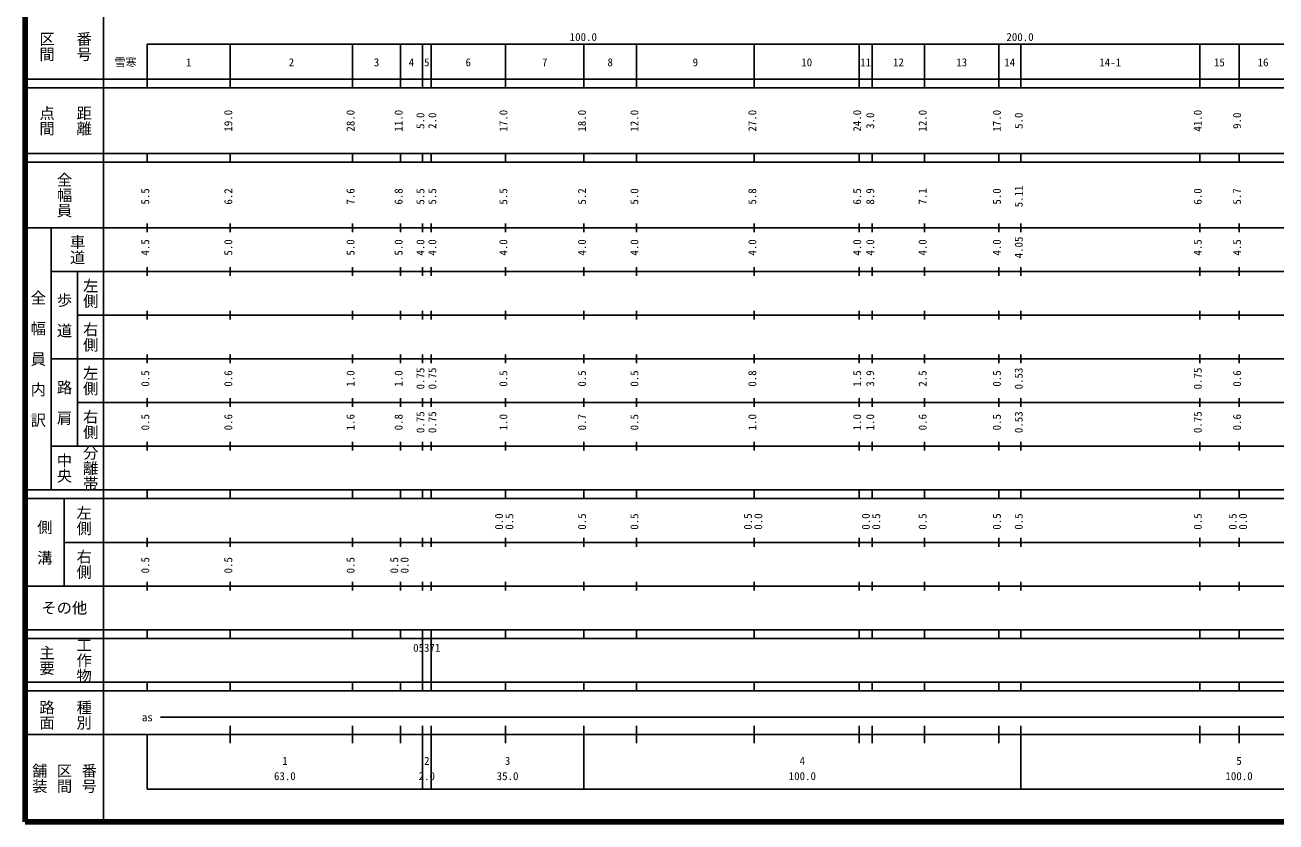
# Model space of a CAD drawing. Units: millimetres on the paper, enlarged 1000 times. Extents: x 40000 to 680000, y 20000 to 380000.
# Drawn here: x 40000 to 326456, y 20000 to 202409 of the extents above; entities that cross this region are included whole.
import ezdxf
from ezdxf.enums import TextEntityAlignment as Align

# ---------------------------------------------------------------- set-up
doc = ezdxf.new("R2010")
doc.units = ezdxf.units.MM
doc.header["$LTSCALE"] = 1000
doc.layers.add('M-TTL', color=2, linetype='Continuous', lineweight=140)
doc.layers.add('M-TTL-BAND', color=7, linetype='Continuous', lineweight=25)
doc.styles.add('@ＭＳ ゴシック', font='')
doc.styles.add('ＭＳ ゴシック', font='')
doc.styles.get('@ＭＳ ゴシック').set_extended_font_data('@MS Gothic')
doc.styles.get('ＭＳ ゴシック').set_extended_font_data('MS Gothic')

msp = doc.modelspace()

# ---------------------------------------------------------------- linework, layer by layer
at = {"layer": 'M-TTL'}
for p, q in [((40000, 380000), (40000, 20000)), ((40000, 20000), (680000, 20000))]:
    msp.add_line(p, q, dxfattribs=at)
at = {"layer": 'M-TTL-BAND'}
for p, q in [((58000, 370000), (58000, 20000)), ((68000, 198000), (579000, 198000)), ((68000, 198000), (68000, 188000)), ((87000, 188000), (87000, 198000)), ((115000, 188000), (115000, 198000)), ((126000, 188000), (126000, 198000)), ((131000, 188000), (131000, 198000)), ((133000, 188000), (133000, 198000)), ((150000, 188000), (150000, 198000)), ((168000, 188000), (168000, 198000)), ((180000, 188000), (180000, 198000)), ((207000, 188000), (207000, 198000)), ((231000, 188000), (231000, 198000)), ((234000, 188000), (234000, 198000)), ((246000, 188000), (246000, 198000)), ((263000, 188000), (263000, 198000)), ((268000, 188000), (268000, 198000)), ((309000, 188000), (309000, 198000)), ((318000, 188000), (318000, 198000)), ((40000, 190000), (579000, 190000)), ((40000, 188000), (579000, 188000)), ((40000, 173000), (579000, 173000)), ((68000, 171000), (68000, 173000)), ((87000, 171000), (87000, 173000)), ((115000, 171000), (115000, 173000)), ((126000, 171000), (126000, 173000)), ((131000, 171000), (131000, 173000)), ((133000, 171000), (133000, 173000)), ((150000, 171000), (150000, 173000)), ((168000, 171000), (168000, 173000)), ((180000, 171000), (180000, 173000)), ((207000, 171000), (207000, 173000)), ((231000, 171000), (231000, 173000)), ((234000, 171000), (234000, 173000)), ((246000, 171000), (246000, 173000)), ((263000, 171000), (263000, 173000)), ((268000, 171000), (268000, 173000)), ((309000, 171000), (309000, 173000)), ((318000, 171000), (318000, 173000)), ((40000, 171000), (579000, 171000)), ((40000, 156000), (579000, 156000)), ((46000, 96000), (46000, 156000)), ((68000, 155000), (68000, 157000)), ((87000, 155000), (87000, 157000)), ((115000, 155000), (115000, 157000)), ((126000, 155000), (126000, 157000)), ((131000, 155000), (131000, 157000)), ((133000, 155000), (133000, 157000)), ((150000, 155000), (150000, 157000)), ((168000, 155000), (168000, 157000)), ((180000, 155000), (180000, 157000)), ((207000, 155000), (207000, 157000)), ((231000, 155000), (231000, 157000)), ((234000, 155000), (234000, 157000)), ((246000, 155000), (246000, 157000)), ((263000, 155000), (263000, 157000)), ((268000, 155000), (268000, 157000)), ((309000, 155000), (309000, 157000)), ((318000, 155000), (318000, 157000)), ((68000, 145000), (68000, 147000)), ((87000, 145000), (87000, 147000)), ((115000, 145000), (115000, 147000)), ((126000, 145000), (126000, 147000)), ((131000, 145000), (131000, 147000)), ((133000, 145000), (133000, 147000)), ((150000, 145000), (150000, 147000)), ((168000, 145000), (168000, 147000)), ((180000, 145000), (180000, 147000)), ((207000, 145000), (207000, 147000)), ((231000, 145000), (231000, 147000)), ((234000, 145000), (234000, 147000)), ((246000, 145000), (246000, 147000)), ((263000, 145000), (263000, 147000)), ((268000, 145000), (268000, 147000)), ((309000, 145000), (309000, 147000)), ((318000, 145000), (318000, 147000)), ((46000, 146000), (579000, 146000)), ((52000, 146000), (52000, 106000)), ((52000, 136000), (579000, 136000)), ((68000, 135000), (68000, 137000)), ((87000, 135000), (87000, 137000)), ((115000, 135000), (115000, 137000)), ((126000, 135000), (126000, 137000)), ((131000, 135000), (131000, 137000)), ((133000, 135000), (133000, 137000)), ((150000, 135000), (150000, 137000)), ((168000, 135000), (168000, 137000)), ((180000, 135000), (180000, 137000)), ((207000, 135000), (207000, 137000)), ((231000, 135000), (231000, 137000)), ((234000, 135000), (234000, 137000)), ((246000, 135000), (246000, 137000)), ((263000, 135000), (263000, 137000)), ((268000, 135000), (268000, 137000)), ((309000, 135000), (309000, 137000)), ((318000, 135000), (318000, 137000)), ((68000, 125000), (68000, 127000)), ((87000, 125000), (87000, 127000)), ((115000, 125000), (115000, 127000)), ((126000, 125000), (126000, 127000)), ((131000, 125000), (131000, 127000)), ((133000, 125000), (133000, 127000)), ((150000, 125000), (150000, 127000)), ((168000, 125000), (168000, 127000)), ((180000, 125000), (180000, 127000)), ((207000, 125000), (207000, 127000)), ((231000, 125000), (231000, 127000)), ((234000, 125000), (234000, 127000)), ((246000, 125000), (246000, 127000)), ((263000, 125000), (263000, 127000)), ((268000, 125000), (268000, 127000)), ((309000, 125000), (309000, 127000)), ((318000, 125000), (318000, 127000)), ((46000, 126000), (579000, 126000)), ((52000, 116000), (579000, 116000)), ((68000, 115000), (68000, 117000)), ((87000, 115000), (87000, 117000)), ((115000, 115000), (115000, 117000)), ((126000, 115000), (126000, 117000)), ((131000, 115000), (131000, 117000)), ((133000, 115000), (133000, 117000)), ((150000, 115000), (150000, 117000)), ((168000, 115000), (168000, 117000)), ((180000, 115000), (180000, 117000)), ((207000, 115000), (207000, 117000)), ((231000, 115000), (231000, 117000)), ((234000, 115000), (234000, 117000)), ((246000, 115000), (246000, 117000)), ((263000, 115000), (263000, 117000)), ((268000, 115000), (268000, 117000)), ((309000, 115000), (309000, 117000)), ((318000, 115000), (318000, 117000)), ((46000, 106000), (579000, 106000)), ((68000, 105000), (68000, 107000)), ((87000, 105000), (87000, 107000)), ((115000, 105000), (115000, 107000)), ((126000, 105000), (126000, 107000)), ((131000, 105000), (131000, 107000)), ((133000, 105000), (133000, 107000)), ((150000, 105000), (150000, 107000)), ((168000, 105000), (168000, 107000)), ((180000, 105000), (180000, 107000)), ((207000, 105000), (207000, 107000)), ((231000, 105000), (231000, 107000)), ((234000, 105000), (234000, 107000)), ((246000, 105000), (246000, 107000)), ((263000, 105000), (263000, 107000)), ((268000, 105000), (268000, 107000)), ((309000, 105000), (309000, 107000)), ((318000, 105000), (318000, 107000)), ((40000, 96000), (579000, 96000)), ((68000, 94000), (68000, 96000)), ((87000, 94000), (87000, 96000)), ((115000, 94000), (115000, 96000)), ((126000, 94000), (126000, 96000)), ((131000, 94000), (131000, 96000)), ((133000, 94000), (133000, 96000)), ((150000, 94000), (150000, 96000)), ((168000, 94000), (168000, 96000)), ((180000, 94000), (180000, 96000)), ((207000, 94000), (207000, 96000)), ((231000, 94000), (231000, 96000)), ((234000, 94000), (234000, 96000)), ((246000, 94000), (246000, 96000)), ((263000, 94000), (263000, 96000)), ((268000, 94000), (268000, 96000)), ((309000, 94000), (309000, 96000)), ((318000, 94000), (318000, 96000)), ((40000, 94000), (579000, 94000)), ((49000, 94000), (49000, 74000)), ((49000, 84000), (579000, 84000)), ((68000, 83000), (68000, 85000)), ((87000, 83000), (87000, 85000)), ((115000, 83000), (115000, 85000)), ((126000, 83000), (126000, 85000)), ((131000, 83000), (131000, 85000)), ((133000, 83000), (133000, 85000)), ((150000, 83000), (150000, 85000)), ((168000, 83000), (168000, 85000)), ((180000, 83000), (180000, 85000)), ((207000, 83000), (207000, 85000)), ((231000, 83000), (231000, 85000)), ((234000, 83000), (234000, 85000)), ((246000, 83000), (246000, 85000)), ((263000, 83000), (263000, 85000)), ((268000, 83000), (268000, 85000)), ((309000, 83000), (309000, 85000)), ((318000, 83000), (318000, 85000)), ((68000, 73000), (68000, 75000)), ((87000, 73000), (87000, 75000)), ((115000, 73000), (115000, 75000)), ((126000, 73000), (126000, 75000)), ((131000, 73000), (131000, 75000)), ((133000, 73000), (133000, 75000)), ((150000, 73000), (150000, 75000)), ((168000, 73000), (168000, 75000)), ((180000, 73000), (180000, 75000)), ((207000, 73000), (207000, 75000)), ((231000, 73000), (231000, 75000)), ((234000, 73000), (234000, 75000)), ((246000, 73000), (246000, 75000)), ((263000, 73000), (263000, 75000)), ((268000, 73000), (268000, 75000)), ((309000, 73000), (309000, 75000)), ((318000, 73000), (318000, 75000)), ((40000, 74000), (579000, 74000)), ((40000, 64000), (579000, 64000)), ((68000, 62000), (68000, 64000)), ((87000, 62000), (87000, 64000)), ((115000, 62000), (115000, 64000)), ((126000, 62000), (126000, 64000)), ((131000, 62000), (131000, 64000)), ((133000, 62000), (133000, 64000)), ((150000, 62000), (150000, 64000)), ((168000, 62000), (168000, 64000)), ((180000, 62000), (180000, 64000)), ((207000, 62000), (207000, 64000)), ((231000, 62000), (231000, 64000)), ((234000, 62000), (234000, 64000)), ((246000, 62000), (246000, 64000)), ((263000, 62000), (263000, 64000)), ((268000, 62000), (268000, 64000)), ((309000, 62000), (309000, 64000)), ((318000, 62000), (318000, 64000)), ((40000, 62000), (579000, 62000)), ((131000, 52000), (131000, 62000)), ((133000, 52000), (133000, 62000)), ((40000, 52000), (579000, 52000)), ((68000, 50000), (68000, 52000)), ((87000, 50000), (87000, 52000)), ((115000, 50000), (115000, 52000)), ((126000, 50000), (126000, 52000)), ((131000, 50000), (131000, 52000)), ((133000, 50000), (133000, 52000)), ((150000, 50000), (150000, 52000)), ((168000, 50000), (168000, 52000)), ((180000, 50000), (180000, 52000)), ((207000, 50000), (207000, 52000)), ((231000, 50000), (231000, 52000)), ((234000, 50000), (234000, 52000)), ((246000, 50000), (246000, 52000)), ((263000, 50000), (263000, 52000)), ((268000, 50000), (268000, 52000)), ((309000, 50000), (309000, 52000)), ((318000, 50000), (318000, 52000)), ((40000, 50000), (579000, 50000)), ((71000, 44000), (565000, 44000)), ((87000, 38000), (87000, 42000)), ((115000, 38000), (115000, 42000)), ((126000, 38000), (126000, 42000)), ((131000, 27500), (131000, 42000)), ((133000, 27500), (133000, 42000)), ((150000, 38000), (150000, 42000)), ((168000, 27500), (168000, 42000)), ((180000, 38000), (180000, 42000)), ((207000, 38000), (207000, 42000)), ((231000, 38000), (231000, 42000)), ((234000, 38000), (234000, 42000)), ((246000, 38000), (246000, 42000)), ((263000, 38000), (263000, 42000)), ((268000, 27500), (268000, 42000)), ((309000, 38000), (309000, 42000)), ((318000, 38000), (318000, 42000)), ((40000, 40000), (579000, 40000)), ((68000, 40000), (68000, 27500)), ((68000, 27500), (579000, 27500))]:
    msp.add_line(p, q, dxfattribs=at)

# ---------------------------------------------------------------- texts
at = {"layer": 'M-TTL-BAND', "style": '@ＭＳ ゴシック'}
for s, p in [('区間', (45000, 197500)), ('番号', (53500, 197500)), ('点間', (45000, 180500)), ('距離', (53500, 180500)), ('全幅員', (49000, 163500)), ('車道', (52000, 151000)), ('左側', (55000, 141000)), ('全\u3000幅\u3000員\u3000内\u3000訳', (43000, 126000)), ('歩\u3000道', (49000, 136000)), ('右側', (55000, 131000)), ('左側', (55000, 121000)), ('路\u3000肩', (49000, 116000)), ('右側', (55000, 111000)), ('分離帯', (55000, 101000)), ('中央', (49000, 101000)), ('左側', (53500, 89000)), ('側\u3000溝', (44500, 84000)), ('右側', (53500, 79000)), ('主要', (45000, 57000)), ('工作物', (53500, 57000)), ('路面', (45000, 44500)), ('種別', (53500, 44500)), ('舗装', (43333, 30000)), ('区間', (49000, 30000)), ('番号', (54667, 30000))]:
    msp.add_text(s, height=2566, rotation=270, dxfattribs=at).set_placement(p, align=Align.MIDDLE_CENTER)
at = {"layer": 'M-TTL-BAND', "style": 'ＭＳ ゴシック'}
for s, p in [('100.0', (167844, 198195)), ('200.0', (267844, 198195)), ('雪寒', (63017, 192405)), ('1', (77500, 192405)), ('2', (101000, 192405)), ('3', (120500, 192405)), ('4', (128500, 192405)), ('5', (132000, 192405)), ('6', (141500, 192405)), ('7', (159000, 192405)), ('8', (174000, 192405)), ('9', (193500, 192405)), ('10', (219000, 192405)), ('11', (232500, 192405)), ('12', (240000, 192405)), ('13', (254500, 192405)), ('14', (265500, 192405)), ('14-1', (288500, 192405)), ('15', (313500, 192405)), ('16', (323500, 192405)), ('as', (68000, 42500)), ('1', (99500, 32523)), ('2', (132000, 32523)), ('3', (150500, 32523)), ('4', (218000, 32523)), ('5', (318000, 32523)), ('63.0', (99500, 29033)), ('2.0', (132000, 29033)), ('35.0', (150500, 29033)), ('100.0', (218000, 29033)), ('100.0', (318000, 29033))]:
    msp.add_text(s, height=1833, dxfattribs=at).set_placement(p, align=Align.BOTTOM_CENTER)
for s, p in [('19.0', (88000, 180500)), ('28.0', (116000, 180500)), ('11.0', (127000, 180500)), ('5.0', (132000, 180500)), ('2.0', (134725, 180500)), ('17.0', (151000, 180500)), ('18.0', (169000, 180500)), ('12.0', (181000, 180500)), ('27.0', (208000, 180500)), ('24.0', (232000, 180500)), ('3.0', (235000, 180500)), ('12.0', (247000, 180500)), ('17.0', (264000, 180500)), ('5.0', (269000, 180500)), ('41.0', (310000, 180500)), ('9.0', (319000, 180500)), ('5.5', (69000, 163174)), ('6.2', (88000, 163174)), ('7.6', (116000, 163174)), ('6.8', (127000, 163174)), ('5.5', (132000, 163174)), ('5.5', (134725, 163174)), ('5.5', (151000, 163174)), ('5.2', (169000, 163174)), ('5.0', (181000, 163174)), ('5.8', (208000, 163174)), ('6.5', (232000, 163174)), ('8.9', (235000, 163174)), ('7.1', (247000, 163174)), ('5.0', (264000, 163174)), ('5.11', (269000, 163174)), ('6.0', (310000, 163174)), ('5.7', (319000, 163174)), ('4.5', (69000, 151500)), ('5.0', (88000, 151500)), ('5.0', (116000, 151500)), ('5.0', (127000, 151500)), ('4.0', (132000, 151500)), ('4.0', (134725, 151500)), ('4.0', (151000, 151500)), ('4.0', (169000, 151500)), ('4.0', (181000, 151500)), ('4.0', (208000, 151500)), ('4.0', (232000, 151500)), ('4.0', (235000, 151500)), ('4.0', (247000, 151500)), ('4.0', (264000, 151500)), ('4.05', (269000, 151500)), ('4.5', (310000, 151500)), ('4.5', (319000, 151500)), ('0.5', (69000, 121500)), ('0.6', (88000, 121500)), ('1.0', (116000, 121500)), ('1.0', (127000, 121500)), ('0.75', (132000, 121500)), ('0.75', (134725, 121500)), ('0.5', (151000, 121500)), ('0.5', (169000, 121500)), ('0.5', (181000, 121500)), ('0.8', (208000, 121500)), ('1.5', (232000, 121500)), ('3.9', (235000, 121500)), ('2.5', (247000, 121500)), ('0.5', (264000, 121500)), ('0.53', (269000, 121500)), ('0.75', (310000, 121500)), ('0.6', (319000, 121500)), ('0.5', (69000, 111500)), ('0.6', (88000, 111500)), ('1.6', (116000, 111500)), ('0.8', (127000, 111500)), ('0.75', (132000, 111500)), ('0.75', (134725, 111500)), ('1.0', (151000, 111500)), ('0.7', (169000, 111500)), ('0.5', (181000, 111500)), ('1.0', (208000, 111500)), ('1.0', (232000, 111500)), ('1.0', (235000, 111500)), ('0.6', (247000, 111500)), ('0.5', (264000, 111500)), ('0.53', (269000, 111500)), ('0.75', (310000, 111500)), ('0.6', (319000, 111500)), ('0.0', (150000, 88764)), ('0.5', (152370, 88764)), ('0.5', (169000, 88764)), ('0.5', (181000, 88764)), ('0.5', (207000, 88764)), ('0.0', (209370, 88764)), ('0.0', (234000, 88764)), ('0.5', (236370, 88764)), ('0.5', (247000, 88764)), ('0.5', (264000, 88764)), ('0.5', (269000, 88764)), ('0.5', (310000, 88764)), ('0.5', (318000, 88764)), ('0.0', (320370, 88764)), ('0.5', (69000, 78764)), ('0.5', (88000, 78764)), ('0.5', (116000, 78764)), ('0.5', (126000, 78764)), ('0.0', (128370, 78764))]:
    msp.add_text(s, height=1833, rotation=90, dxfattribs=at).set_placement(p, align=Align.BOTTOM_CENTER)
msp.add_text('その他', height=2566, dxfattribs=at).set_placement((49000, 69000), align=Align.MIDDLE_CENTER)
msp.add_text('05371', height=1833, dxfattribs=at).set_placement((128875, 58405), align=Align.BOTTOM_LEFT)

doc.saveas('drawing.dxf')
